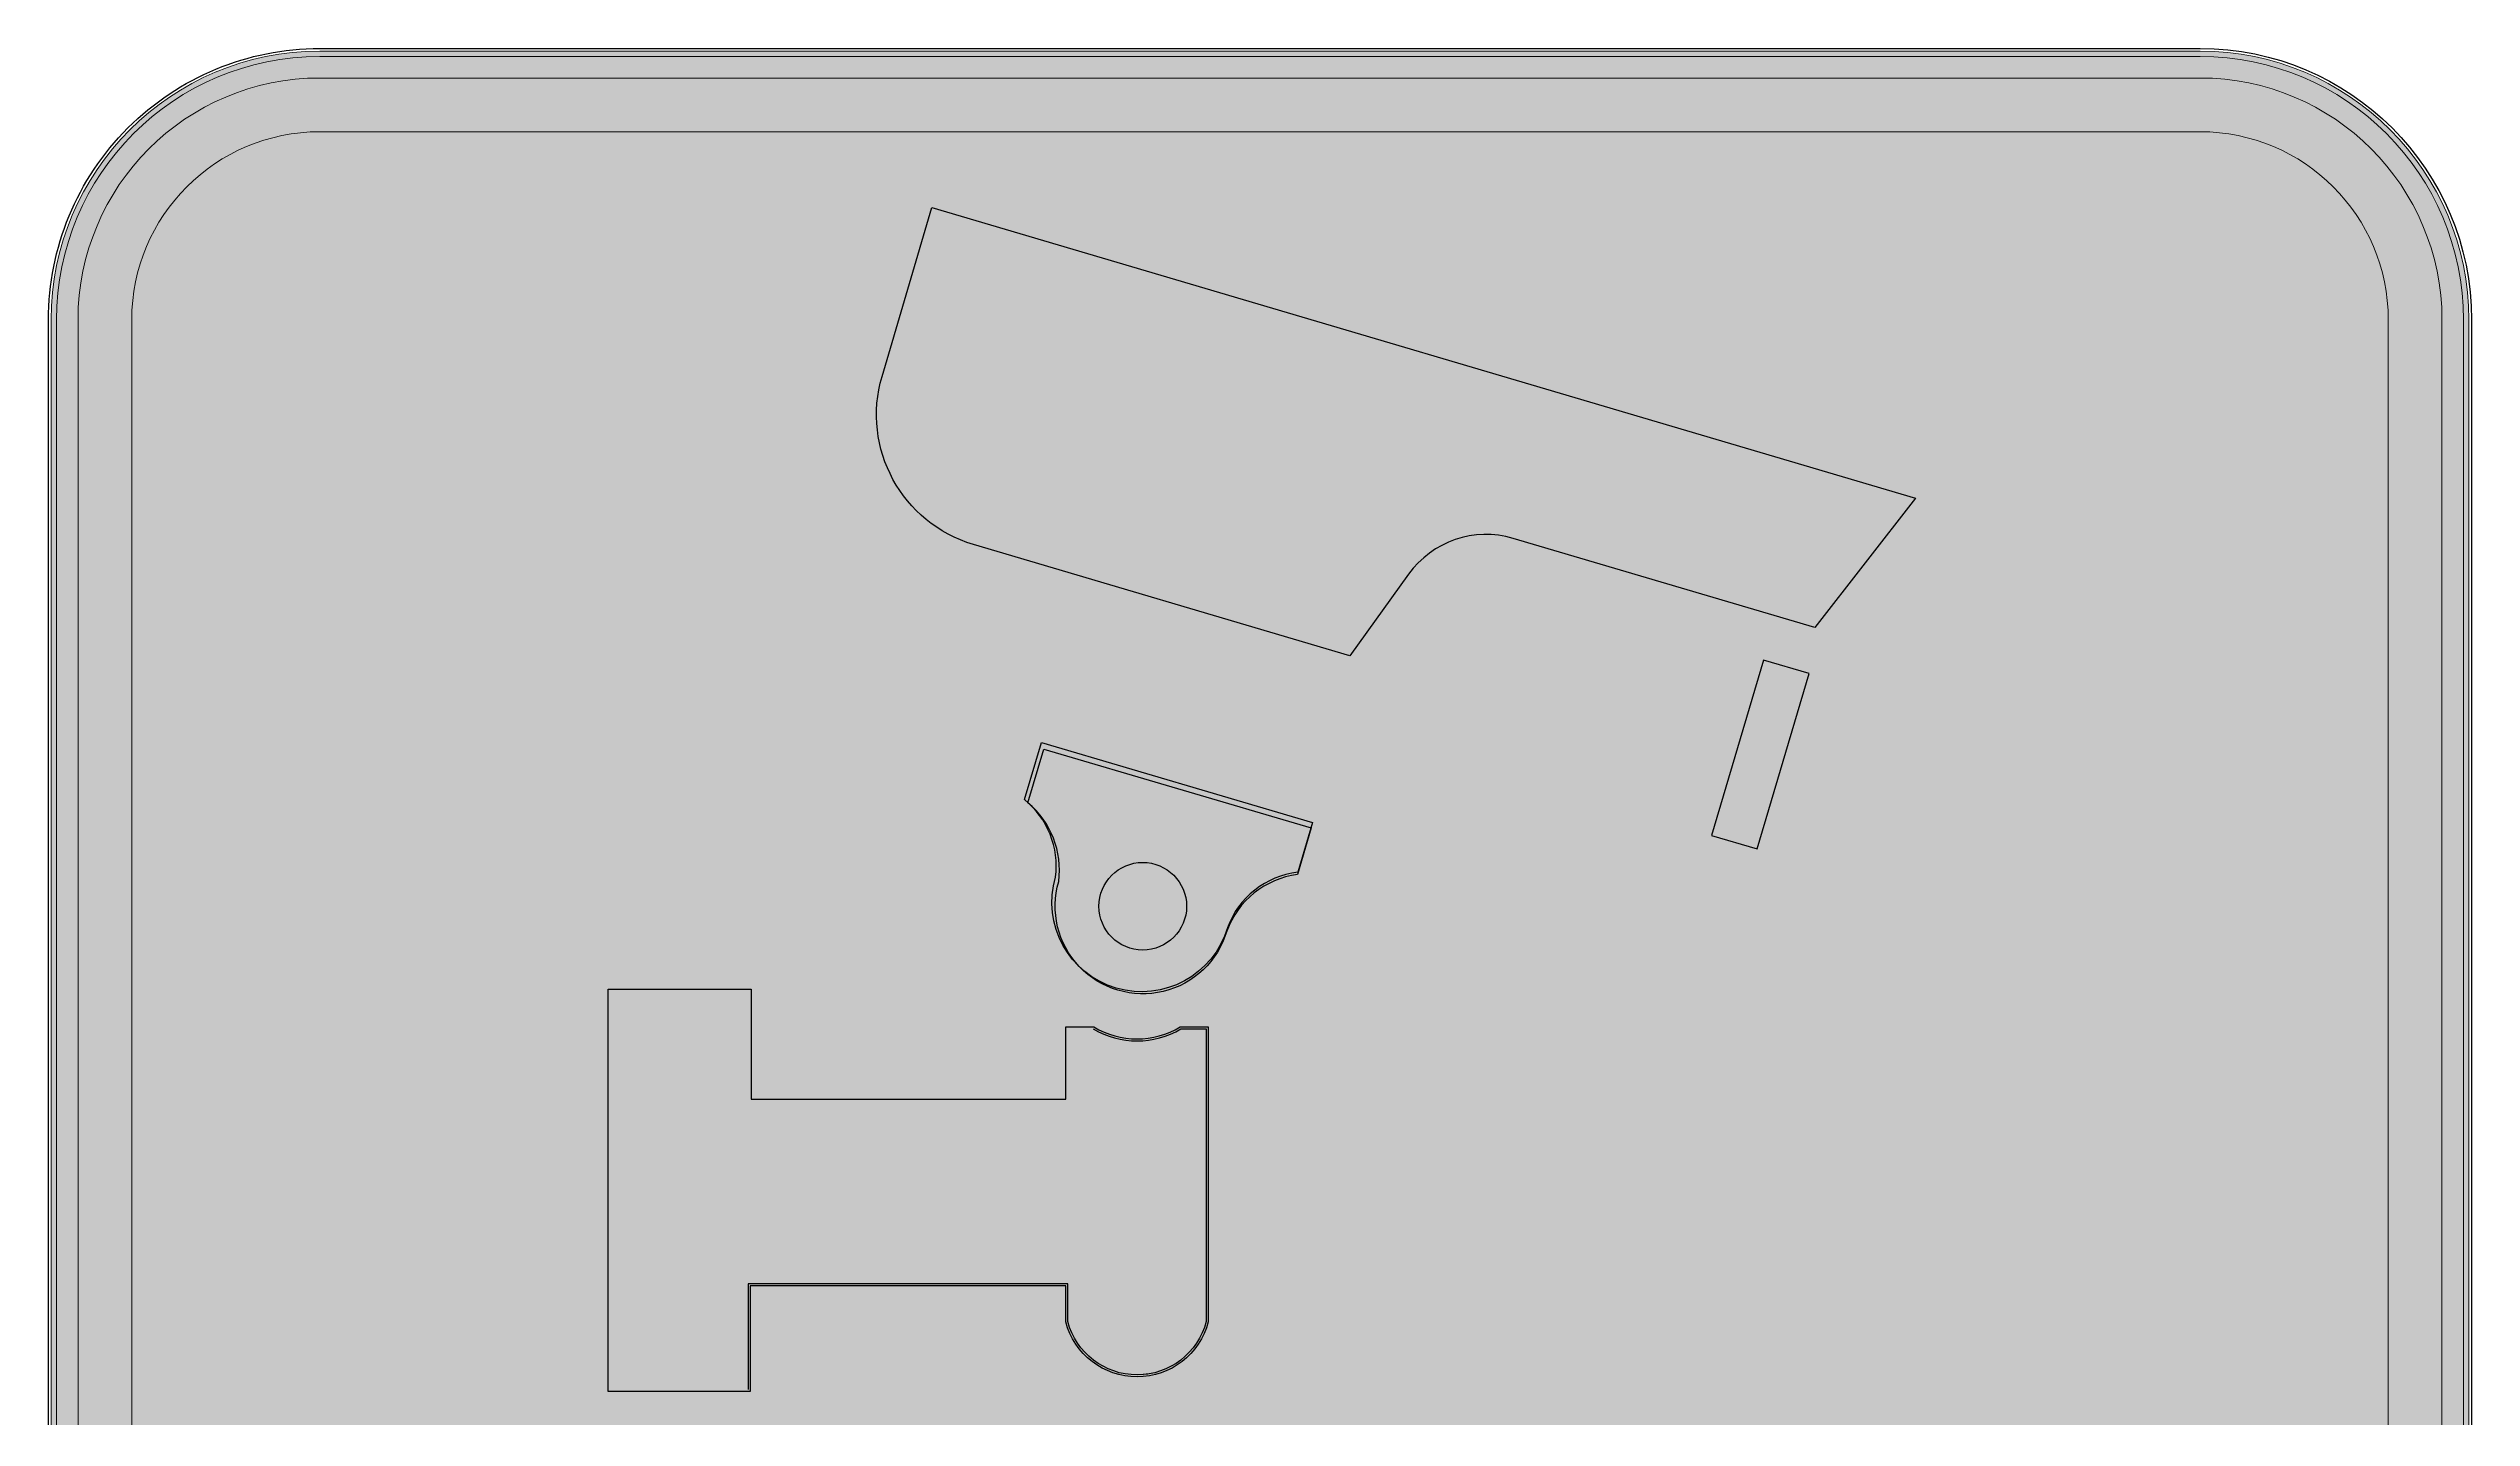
# Model space of a CAD drawing. Extents: x 2013.7 to 2103.9, y 627.3 to 723.8.
# Drawn here: x 2013.7 to 2103.9, y 672.8 to 723.8 of the extents above; entities that cross this region are included whole.
import ezdxf
from ezdxf.enums import TextEntityAlignment as Align

# ---------------------------------------------------------------- set-up
doc = ezdxf.new("R2010")
doc.units = 0
doc.header["$LTSCALE"] = 0.3
doc.header["$MEASUREMENT"] = 0
for name, color, linetype, lineweight in [('GSBWFILL', 7, 'CONTINUOUS', 0), ('GSCOLORFILL', 7, 'CONTINUOUS', 0), ('GSOUTLINE', 7, 'CONTINUOUS', 0)]:
    doc.layers.add(name, color=color, linetype=linetype, lineweight=lineweight)
for name, color, linetype in [('L18', 4, 'CONTINUOUS'), ('L25', 1, 'CONTINUOUS'), ('L50', 6, 'CONTINUOUS'), ('Wipeout Frame & Hatch Boundary', 153, 'CONTINUOUS')]:
    doc.layers.add(name, color=color, linetype=linetype)
doc.styles.add('TSText', font='isocp2.shx')

# ---------------------------------------------------------------- blocks, each defined once
blk = doc.blocks.new('*U458')
at = {"layer": 'GSBWFILL', "transparency": 33554687}
blk.add_hatch(color=256, dxfattribs=at).paths.add_polyline_path([(-174.9000000000001, -220), (175, -220, 0.414213562373095), (220, -175), (220, 175, 0.414213562373095), (175, 220), (-175, 220, 0.414213562373095), (-220, 175), (-220, -175, 0.414213562373095), (-175, -220), (-175, -210, -0.414213562373095), (-210, -175), (-210, 175, -0.414213562373095), (-175, 210), (175, 210, -0.414213562373095), (210, 175), (210, -175, -0.414213562373095), (175, -210), (-174.9000000000001, -210)])
at = {"layer": 'GSCOLORFILL', "transparency": 33554687}
for color, points in [(7, [(-175, -225), (175, -225, 0.414213562373095), (225, -175), (225, 175, 0.414213562373095), (175, 225), (-175, 225, 0.414213562373095), (-225, 175), (-225, -175, 0.414213562373095)]), (7, [(-174.99, -225), (175, -225, 0.414213562373095), (225, -175), (225, 175, 0.414213562373095), (175, 225), (-175, 225, 0.414213562373095), (-225, 175), (-225, -175, 0.414213562373095), (-175, -225), (-175, -224, -0.414213562373095), (-224, -175), (-224, 175, -0.414213562373095), (-175, 224), (175, 224, -0.414213562373095), (224, 175), (224, -175, -0.414213562373095), (175, -224), (-174.99, -224)]), (28, [(-174.9000000000001, -220), (175, -220, 0.414213562373095), (220, -175), (220, 175, 0.414213562373095), (175, 220), (-175, 220, 0.414213562373095), (-220, 175), (-220, -175, 0.414213562373095), (-175, -220), (-175, -210, -0.414213562373095), (-210, -175), (-210, 175, -0.414213562373095), (-175, 210), (175, 210, -0.414213562373095), (210, 175), (210, -175, -0.414213562373095), (175, -210), (-174.9000000000001, -210)])]:
    blk.add_hatch(color=color, dxfattribs=at).paths.add_polyline_path(points)
at = {"layer": 'GSBWFILL', "linetype": 'Continuous', "transparency": 33554687}
for points in [[(-175, -225), (175, -225, 0.414213562373095), (225, -175), (225, 175, 0.414213562373095), (175, 225), (-175, 225, 0.414213562373095), (-225, 175), (-225, -175, 0.414213562373095), (-175, -225)], [(-174.9000000000001, -220), (175, -220, 0.414213562373095), (220, -175), (220, 175, 0.414213562373095), (175, 220), (-175, 220, 0.414213562373095), (-220, 175), (-220, -175, 0.414213562373095), (-175, -220), (-175, -210, -0.414213562373095), (-210, -175), (-210, 175, -0.414213562373095), (-175, 210), (175, 210, -0.414213562373095), (210, 175), (210, -175, -0.414213562373095), (175, -210), (-174.9000000000001, -210), (-174.9000000000001, -220)]]:
    blk.add_lwpolyline(points, format="xyb", close=True, dxfattribs=at)
at = {"layer": 'GSCOLORFILL', "color": 7, "linetype": 'Continuous', "transparency": 33554687}
for points in [[(-175, -225), (175, -225, 0.414213562373095), (225, -175), (225, 175, 0.414213562373095), (175, 225), (-175, 225, 0.414213562373095), (-225, 175), (-225, -175, 0.414213562373095), (-175, -225)], [(-174.99, -225), (175, -225, 0.414213562373095), (225, -175), (225, 175, 0.414213562373095), (175, 225), (-175, 225, 0.414213562373095), (-225, 175), (-225, -175, 0.414213562373095), (-175, -225), (-175, -224, -0.414213562373095), (-224, -175), (-224, 175, -0.414213562373095), (-175, 224), (175, 224, -0.414213562373095), (224, 175), (224, -175, -0.414213562373095), (175, -224), (-174.99, -224), (-174.99, -225)]]:
    blk.add_lwpolyline(points, format="xyb", close=True, dxfattribs=at)
at = {"layer": 'GSCOLORFILL', "color": 28, "linetype": 'Continuous', "transparency": 33554687}
blk.add_lwpolyline([(-174.9000000000001, -220), (175, -220, 0.414213562373095), (220, -175), (220, 175, 0.414213562373095), (175, 220), (-175, 220, 0.414213562373095), (-220, 175), (-220, -175, 0.414213562373095), (-175, -220), (-175, -210, -0.414213562373095), (-210, -175), (-210, 175, -0.414213562373095), (-175, 210), (175, 210, -0.414213562373095), (210, 175), (210, -175, -0.414213562373095), (175, -210), (-174.9000000000001, -210), (-174.9000000000001, -220)], format="xyb", close=True, dxfattribs=at)
at = {"layer": 'GSOUTLINE', "linetype": 'Continuous', "transparency": 33554687}
for points in [[(-175, -225), (175, -225, 0.414213562373095), (225, -175), (225, 175, 0.414213562373095), (175, 225), (-175, 225, 0.414213562373095), (-225, 175), (-225, -175, 0.414213562373095), (-175, -225)], [(-175, -220), (175, -220, 0.414213562373095), (220, -175), (220, 175, 0.414213562373095), (175, 220), (-175, 220, 0.414213562373095), (-220, 175), (-220, -175, 0.414213562373095), (-175, -220)], [(-175, -210), (175, -210, 0.414213562373095), (210, -175), (210, 175, 0.414213562373095), (175, 210), (-175, 210, 0.414213562373095), (-210, 175), (-210, -175, 0.414213562373095), (-175, -210)]]:
    blk.add_lwpolyline(points, format="xyb", close=True, dxfattribs=at)
at = {"layer": 'GSBWFILL', "color": 250, "transparency": 33554687, "style": 'TSText'}
for s in ['levels:GSCOLORFILL|GSBWFILL|GSOUTLINE', 'panelStyle:MR-VMAX-BRIDGE.ssm', 'chevronShoulderRadius:300.000', 'constructPanels:900|600|450', 'panelBorderRadius:300.000', 'chevronTipRadius:300.000', 'constructPanelMode:0', 'panelRoundCorners:0', 'heightRounding:10', 'panelStation:none', 'panelHeightLock:1', 'widthRounding:10', 'panelWidthLock:1', 'legendMaterial:0', 'panelName:name', 'panelMounting:0', 'panelStandard:1', 'panelMaterial:0', 'panelQuantity:1', 'marginAlign:9', 'panelShape:0', 'panelSizes:', 'version:2']:
    blk.add_text(s, height=0.001, dxfattribs=at).set_placement((0, 224.998), align=Align.CENTER)
blk = doc.blocks.new('Camera')
at = {"layer": 'L25'}
h = blk.add_hatch(color=256, dxfattribs=at)
edge = h.paths.add_edge_path()
edge.add_arc((84.66920673320692, 69.43763355502176), 22.79066361325882, 74.40938376992608, 144.0142474062706, ccw=False)
edge.add_line((90.79447271903791, 91.3897510960594), (167.4828634080359, 68.68678976799163))
edge.add_line((167.4828634080359, 68.68678976799163), (192.5037731776611, 100.7820902805462))
edge.add_line((192.5037731776611, 100.7820902805462), (-53.70310052317109, 174.4450922760134))
edge.add_line((-53.70310052317109, 174.4450922760134), (-66.0738022249634, 132.5620986703684))
edge.add_arc((-34.31780490458459, 121.7677670060345), 33.54043771168687, 161.2263455867749, 251.9348566067961)
edge.add_line((-44.71863138158642, 89.88071994164125), (50.97590319090068, 61.65414965362811))
edge.add_line((50.97590319090068, 61.65414965362811), (66.22784201816557, 82.82906422465453))
h = blk.add_hatch(color=256, dxfattribs=at)
edge = h.paths.add_edge_path()
edge.add_line((-41.30773826359746, 77.34438804692945), (52.73255857626737, 49.5683300337995))
edge.add_arc((54.41175770526479, 55.25352785666985), 5.927999999999619, 253.5447904168681, 325.3043242976732)
edge.add_line((59.28568226530206, 51.87920668300137), (75.87889490258294, 75.84671375786286))
edge.add_arc((85.62674402265657, 69.09807141052579), 11.85599999999926, 73.54479041686432, 145.3043242976715, ccw=False)
edge.add_line((88.98514228065233, 80.46846705626672), (144.3977076630099, 63.03057856364171))
edge.add_line((144.3977076630099, 63.03057856364171), (133.7840395961493, 27.09630397739454))
edge.add_arc((111.2020968943862, 34.43026085292252), 23.74302128284898, 256.1086426098666, 342.00771387848613, ccw=False)
edge.add_line((105.5018340014558, 11.38165866994177), (-66.67791374600438, 62.65435047593428))
edge.add_line((-66.67791374600438, 62.65435047593428), (-61.02416674809774, 82.64139518961451))
edge.add_arc((-56.40378550494188, 78.75304871488413), 6.038804611813062, 53.890681043339725, 139.9172424655408, ccw=False)
edge.add_line((-52.84495027213688, 83.63176298458768), (-46.05608513736388, 79.45982957473416))
edge.add_arc((-35.71040783360604, 96.29504745649751), 19.75999999999906, 238.4281981144308, 253.5447904168671)
h.paths.add_polyline_path([(153.865177982635, 61.69214184578107), (141.0123436040567, 18.17681077814973), (152.3524745218374, 14.82735161188282), (165.2053089004148, 58.34268267951404)])
h = blk.add_hatch(color=256, dxfattribs=at)
edge = h.paths.add_edge_path()
edge.add_line((42.06102124824974, 20.87137592221256), (-25.09119582047788, 40.70382468697812))
edge.add_line((-25.09119582047788, 40.70382468697812), (-28.82078195788654, 26.5966810118332))
edge.add_arc((-44.60620257825758, 8.66193400229588), 23.89214629241465, -6.017991549887711, 48.64710411122883, ccw=False)
edge.add_arc((0, 0), 21.73599999999982, 163.5447904168678, 343.5447904168681)
edge.add_arc((41.24222801982432, -13.66947818873166), 21.73599999999959, 97.55712247335822, 159.7803008659894, ccw=False)
edge.add_line((38.38362725755269, 7.877728072914692), (42.06102124825065, 20.87137592221256))
edge = h.paths.add_edge_path(flags=16)
edge.add_arc((-9.094947017729282e-13, 2.273736754432321e-13), 10.86799999999994, 0, 360)
h = blk.add_hatch(color=256, dxfattribs=at)
h.dxf.hatch_style = 1
edge = h.paths.add_edge_path()
edge.add_line((-18.67041535993758, -29.71924458695628), (-12.34721535993776, -29.71924458695594))
edge.add_arc((-1.646306181458385, -12.44637421554694), 20.31899377709371, 238.2209078709051, 302.3636036594885)
edge.add_line((9.230254894363497, -29.60918072490074), (15.55345489436422, -29.60918072490063))
edge.add_line((15.55345489436422, -29.60918072490063), (15.77071385508953, -103.0705003375))
edge.add_arc((-1.420486144911592, -98.51711713816326), 17.78400000000026, 194.8351115819763, 345.16488841802374, ccw=False)
edge.add_line((-18.61168614491089, -103.0705003375), (-18.61168614491089, -93.705525479465))
edge.add_line((-18.61168614491089, -93.705525479465), (-97.93825447792824, -93.705525479465))
edge.add_line((-97.93825447792915, -93.705525479465), (-97.93825447792915, -119.9545636059241))
edge.add_line((-97.93825447792915, -119.9545636059241), (-132.9134539716279, -119.7171594600158))
edge.add_line((-132.9134539716279, -119.7171594600158), (-133.8451445087903, -19.78593794992389))
edge.add_line((-133.8451445087903, -19.78593794992389), (-97.2611011893514, -20.02334209583228))
edge.add_line((-97.2611011893514, -20.02334209583228), (-97.77281189572113, -47.70537429487126))
edge.add_line((-97.77281189572113, -47.70537429487126), (-18.71154593771007, -47.70537429487126))
edge.add_line((-18.71154593771007, -47.70537429487126), (-18.67041535993758, -29.71924458695628))
blk.add_lwpolyline([(166.7837793174422, 69.16355601610746), (91.92621666620471, 91.27373721282197, 0.3186008350386753), (65.96961502853992, 82.39255785241289), (51.39919210745757, 62.16601046160963), (-41.99356785821965, 89.75080980810924, -0.414213562373098), (-64.69422712350115, 131.482392535363), (-52.32352542170793, 173.365386141008), (191.8046890870673, 101.258856528662)], format="xyb", close=True, dxfattribs=at)
at = {"layer": 'L50'}
blk.add_lwpolyline([(154.023859703525, 61.08642588285932), (141.1710253249466, 17.57109481522798), (152.5111562427273, 14.22163564896107), (165.3639906213048, 57.73696671659229)], close=True, dxfattribs=at)
for points in [[(38.46008377041926, 8.420603389996927, 0.2822276516557647), (21.00912334612258, -5.319812424130532, -0.9987357373694056), (-21.6364506395339, 7.251721132855209, 0.2599947367728853), (-29.35878729053456, 26.44922511324978), (-25.1725739409967, 40.6223214482111), (42.10226696297286, 20.75179842173986)], [(38.38362725755269, 7.877728072914692, 0.278373520965832), (20.84572535052575, -6.157063472990899, -1.000000000000006), (-20.84572535052575, 6.157063472991013, 0.2564196890260366), (-28.48655428020902, 25.6303989692758), (-24.53302895965226, 39.0156926827807), (41.79427897383994, 19.42503617780903)], [(16.26471385508921, -103.134365773444, -0.7724397442335569), (-19.10568614491149, -103.134365773444), (-19.10568614491149, -94.19952547946502), (-97.44425447792946, -94.19952547946502), (-97.44425447792946, -120.4485636059242), (-132.6567667368799, -120.4485636059242), (-132.6567667368799, -20.56267673209425), (-97.17895210292227, -20.56267673209425), (-97.17895210292227, -47.87227902051677), (-19.10568614491149, -47.87227902051677), (-19.10568614491149, -29.95404445386657), (-12.15267753370517, -29.95404445386623, 0.2766556562546071), (9.311705243882898, -29.95404445386669), (16.26471385508921, -29.95404445386646)]]:
    blk.add_lwpolyline(points, format="xyb", close=True, dxfattribs=at)
for points in [[(-12.28848614491199, -30.44804445386626, 0.2731985141439801), (9.4475138550888, -30.4480444538666), (15.77071385508953, -30.44804445386649), (15.77071385508953, -103.0705003375, -0.7696156638665891), (-18.61168614491089, -103.0705003375), (-18.61168614491089, -93.705525479465), (-97.93825447792915, -93.705525479465), (-97.93825447792915, -119.9545636059241)], [(1.297067741165847, -116.1463980464852), (0.2287895298823059, -116.2244756579577, -0.3663741095108233)]]:
    blk.add_lwpolyline(points, format="xyb", dxfattribs=at)
blk.add_circle((-9.094947017729282e-13, 0), 10.868, dxfattribs=at)
at = {"layer": 'Wipeout Frame & Hatch Boundary'}
blk.add_lwpolyline([(-19.10568614491149, -29.95404445386657), (-12.15267753370517, -29.95404445386623, 0.2766556562546071), (9.311705243882898, -29.95404445386669), (16.26471385508921, -29.95404445386646), (16.26471385508921, -103.134365773444, -0.7724397442335563), (-19.10568614491149, -103.134365773444), (-19.10568614491149, -94.19952547946502), (-97.44425447792946, -94.19952547946502), (-97.44425447792946, -120.4485636059242), (-132.6567667368799, -120.4485636059242), (-132.6567667368799, -20.56267673209425), (-97.17895210292227, -20.56267673209425), (-97.17895210292227, -47.87227902051677), (-19.10568614491149, -47.87227902051677)], format="xyb", close=True, dxfattribs=at)

msp = doc.modelspace()

# ---------------------------------------------------------------- linework, layer by layer
at = {"layer": 'L18'}
msp.add_lwpolyline([(2023.774998012021, 723.7821574726752), (2093.774998012021, 723.7821574726752, -0.414213562373095), (2103.874998012021, 713.6821574726752), (2103.874998012021, 643.6821574726752, -0.414213562373095), (2093.774998012021, 633.5821574726751), (2023.774998012021, 633.5821574726751, -0.414213562373095), (2013.674998012021, 643.6821574726752), (2013.674998012021, 713.6821574726752, -0.414213562373095)], format="xyb", close=True, dxfattribs=at)

# ---------------------------------------------------------------- block references
at = {"layer": 'L18', "xscale": 0.2, "yscale": 0.2, "zscale": 0.2}
msp.add_blockref('*U458', (2058.774998012021, 678.6821574726752), dxfattribs=at)
at = {"layer": 'L25', "xscale": 0.15, "yscale": 0.15, "zscale": 0.15}
msp.add_blockref('Camera', (2054.411149681993, 691.8544418618496), dxfattribs=at)

doc.saveas('drawing.dxf')
